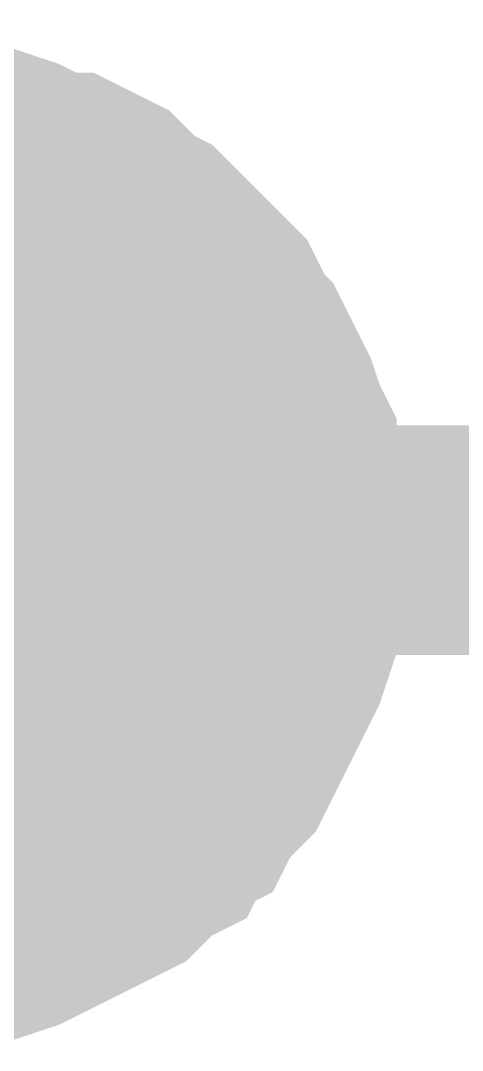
# Model space of a CAD drawing. Header units: inches. Extents: x 0 to 22.3, y 0 to 15.7.
# Drawn here: x 8.0065 to 8.0292, y 10.9735 to 11.0264 of the extents above; entities that cross this region are included whole.
import ezdxf

# ---------------------------------------------------------------- set-up
doc = ezdxf.new("R2010")
doc.units = ezdxf.units.IN
doc.header["$MEASUREMENT"] = 0
doc.layers.add('Sheet', color=255, linetype='Continuous')

msp = doc.modelspace()

# ---------------------------------------------------------------- linework, layer by layer
at = {"layer": 'Sheet'}
for points in [[(9.000363, 11.099617, 0.0118, 0.0118, 0), (9.000363, 10.999724, 0.0118, 0.0118, 0), (8.000028, 10.999724, 0.0118, 0.0118, 0)], [(8.000028, 11.019614, 0.0118, 0.0118, 0), (8.000912, 11.019614, 0.0118, 0.0118, 0), (8.002238, 11.019614, 0.0118, 0.0118, 0), (8.003122, 11.019172, 0.0118, 0.0118, 0), (8.004006, 11.019172, 0.0118, 0.0118, 0), (8.00489, 11.019172, 0.0118, 0.0118, 0), (8.006216, 11.01873, 0.0118, 0.0118, 0), (8.0071, 11.018288, 0.0118, 0.0118, 0), (8.007984, 11.017846, 0.0118, 0.0118, 0), (8.008869, 11.017846, 0.0118, 0.0118, 0), (8.009753, 11.017404, 0.0118, 0.0118, 0), (8.010637, 11.016962, 0.0118, 0.0118, 0), (8.011521, 11.016078, 0.0118, 0.0118, 0), (8.011963, 11.015636, 0.0118, 0.0118, 0), (8.012847, 11.015194, 0.0118, 0.0118, 0), (8.013731, 11.01431, 0.0118, 0.0118, 0), (8.014173, 11.013868, 0.0118, 0.0118, 0), (8.015057, 11.012984, 0.0118, 0.0118, 0), (8.015499, 11.012542, 0.0118, 0.0118, 0), (8.016383, 11.011658, 0.0118, 0.0118, 0), (8.016825, 11.010774, 0.0118, 0.0118, 0), (8.017267, 11.00989, 0.0118, 0.0118, 0), (8.017709, 11.009448, 0.0118, 0.0118, 0), (8.018151, 11.008564, 0.0118, 0.0118, 0), (8.018593, 11.00768, 0.0118, 0.0118, 0), (8.019035, 11.006796, 0.0118, 0.0118, 0), (8.019477, 11.00547, 0.0118, 0.0118, 0), (8.01992, 11.004586, 0.0118, 0.0118, 0), (8.01992, 11.003702, 0.0118, 0.0118, 0), (8.01992, 11.002818, 0.0118, 0.0118, 0), (8.020362, 11.001934, 0.0118, 0.0118, 0), (8.020362, 11.000608, 0.0118, 0.0118, 0), (8.020362, 10.999724, 0.0118, 0.0118, 0)], [(8.000028, 11.019614, 0.0118, 0.0118, 0), (8.000912, 11.019614, 0.0118, 0.0118, 0), (8.002238, 11.019614, 0.0118, 0.0118, 0), (8.003122, 11.019172, 0.0118, 0.0118, 0), (8.004006, 11.019172, 0.0118, 0.0118, 0), (8.00489, 11.019172, 0.0118, 0.0118, 0), (8.006216, 11.01873, 0.0118, 0.0118, 0), (8.0071, 11.018288, 0.0118, 0.0118, 0), (8.007984, 11.017846, 0.0118, 0.0118, 0), (8.008869, 11.017846, 0.0118, 0.0118, 0), (8.009753, 11.017404, 0.0118, 0.0118, 0), (8.010637, 11.016962, 0.0118, 0.0118, 0), (8.011521, 11.016078, 0.0118, 0.0118, 0), (8.011963, 11.015636, 0.0118, 0.0118, 0), (8.012847, 11.015194, 0.0118, 0.0118, 0), (8.013731, 11.01431, 0.0118, 0.0118, 0), (8.014173, 11.013868, 0.0118, 0.0118, 0), (8.015057, 11.012984, 0.0118, 0.0118, 0), (8.015499, 11.012542, 0.0118, 0.0118, 0), (8.016383, 11.011658, 0.0118, 0.0118, 0), (8.016825, 11.010774, 0.0118, 0.0118, 0), (8.017267, 11.00989, 0.0118, 0.0118, 0), (8.017709, 11.009448, 0.0118, 0.0118, 0), (8.018151, 11.008564, 0.0118, 0.0118, 0), (8.018593, 11.00768, 0.0118, 0.0118, 0), (8.019035, 11.006796, 0.0118, 0.0118, 0), (8.019477, 11.00547, 0.0118, 0.0118, 0), (8.01992, 11.004586, 0.0118, 0.0118, 0), (8.01992, 11.003702, 0.0118, 0.0118, 0), (8.01992, 11.002818, 0.0118, 0.0118, 0), (8.020362, 11.001934, 0.0118, 0.0118, 0), (8.020362, 11.000608, 0.0118, 0.0118, 0), (8.020362, 10.999724, 0.0118, 0.0118, 0)], [(8.000028, 11.019614, 0.0118, 0.0118, 0), (8.000912, 11.019614, 0.0118, 0.0118, 0), (8.002238, 11.019614, 0.0118, 0.0118, 0), (8.003122, 11.019172, 0.0118, 0.0118, 0), (8.004006, 11.019172, 0.0118, 0.0118, 0), (8.00489, 11.019172, 0.0118, 0.0118, 0), (8.006216, 11.01873, 0.0118, 0.0118, 0), (8.0071, 11.018288, 0.0118, 0.0118, 0), (8.007984, 11.017846, 0.0118, 0.0118, 0), (8.008869, 11.017846, 0.0118, 0.0118, 0), (8.009753, 11.017404, 0.0118, 0.0118, 0), (8.010637, 11.016962, 0.0118, 0.0118, 0), (8.011521, 11.016078, 0.0118, 0.0118, 0), (8.011963, 11.015636, 0.0118, 0.0118, 0), (8.012847, 11.015194, 0.0118, 0.0118, 0), (8.013731, 11.01431, 0.0118, 0.0118, 0), (8.014173, 11.013868, 0.0118, 0.0118, 0), (8.015057, 11.012984, 0.0118, 0.0118, 0), (8.015499, 11.012542, 0.0118, 0.0118, 0), (8.016383, 11.011658, 0.0118, 0.0118, 0), (8.016825, 11.010774, 0.0118, 0.0118, 0), (8.017267, 11.00989, 0.0118, 0.0118, 0), (8.017709, 11.009448, 0.0118, 0.0118, 0), (8.018151, 11.008564, 0.0118, 0.0118, 0), (8.018593, 11.00768, 0.0118, 0.0118, 0), (8.019035, 11.006796, 0.0118, 0.0118, 0), (8.019477, 11.00547, 0.0118, 0.0118, 0), (8.01992, 11.004586, 0.0118, 0.0118, 0), (8.01992, 11.003702, 0.0118, 0.0118, 0), (8.01992, 11.002818, 0.0118, 0.0118, 0), (8.020362, 11.001934, 0.0118, 0.0118, 0), (8.020362, 11.000608, 0.0118, 0.0118, 0), (8.020362, 10.999724, 0.0118, 0.0118, 0)], [(8.000028, 11.019614, 0.0118, 0.0118, 0), (8.000912, 11.019614, 0.0118, 0.0118, 0), (8.002238, 11.019614, 0.0118, 0.0118, 0), (8.003122, 11.019172, 0.0118, 0.0118, 0), (8.004006, 11.019172, 0.0118, 0.0118, 0), (8.00489, 11.019172, 0.0118, 0.0118, 0), (8.006216, 11.01873, 0.0118, 0.0118, 0), (8.0071, 11.018288, 0.0118, 0.0118, 0), (8.007984, 11.017846, 0.0118, 0.0118, 0), (8.008869, 11.017846, 0.0118, 0.0118, 0), (8.009753, 11.017404, 0.0118, 0.0118, 0), (8.010637, 11.016962, 0.0118, 0.0118, 0), (8.011521, 11.016078, 0.0118, 0.0118, 0), (8.011963, 11.015636, 0.0118, 0.0118, 0), (8.012847, 11.015194, 0.0118, 0.0118, 0), (8.013731, 11.01431, 0.0118, 0.0118, 0), (8.014173, 11.013868, 0.0118, 0.0118, 0), (8.015057, 11.012984, 0.0118, 0.0118, 0), (8.015499, 11.012542, 0.0118, 0.0118, 0), (8.016383, 11.011658, 0.0118, 0.0118, 0), (8.016825, 11.010774, 0.0118, 0.0118, 0), (8.017267, 11.00989, 0.0118, 0.0118, 0), (8.017709, 11.009448, 0.0118, 0.0118, 0), (8.018151, 11.008564, 0.0118, 0.0118, 0), (8.018593, 11.00768, 0.0118, 0.0118, 0), (8.019035, 11.006796, 0.0118, 0.0118, 0), (8.019477, 11.00547, 0.0118, 0.0118, 0), (8.01992, 11.004586, 0.0118, 0.0118, 0), (8.01992, 11.003702, 0.0118, 0.0118, 0), (8.01992, 11.002818, 0.0118, 0.0118, 0), (8.020362, 11.001934, 0.0118, 0.0118, 0), (8.020362, 11.000608, 0.0118, 0.0118, 0), (8.020362, 10.999724, 0.0118, 0.0118, 0)], [(8.004006, 11.019172, 0.0039, 0.0039, 0), (8.00489, 11.019172, 0.0039, 0.0039, 0), (8.006216, 11.01873, 0.0039, 0.0039, 0), (8.0071, 11.018288, 0.0039, 0.0039, 0), (8.007984, 11.017846, 0.0039, 0.0039, 0), (8.008869, 11.017846, 0.0039, 0.0039, 0), (8.009753, 11.017404, 0.0039, 0.0039, 0), (8.010637, 11.016962, 0.0039, 0.0039, 0), (8.011521, 11.016078, 0.0039, 0.0039, 0), (8.011963, 11.015636, 0.0039, 0.0039, 0), (8.012847, 11.015194, 0.0039, 0.0039, 0), (8.013731, 11.01431, 0.0039, 0.0039, 0), (8.014173, 11.013868, 0.0039, 0.0039, 0), (8.015057, 11.012984, 0.0039, 0.0039, 0), (8.015499, 11.012542, 0.0039, 0.0039, 0), (8.016383, 11.011658, 0.0039, 0.0039, 0), (8.016825, 11.010774, 0.0039, 0.0039, 0), (8.017267, 11.00989, 0.0039, 0.0039, 0), (8.017709, 11.009448, 0.0039, 0.0039, 0), (8.018151, 11.008564, 0.0039, 0.0039, 0), (8.018593, 11.00768, 0.0039, 0.0039, 0), (8.019035, 11.006796, 0.0039, 0.0039, 0), (8.019477, 11.00547, 0.0039, 0.0039, 0), (8.01992, 11.004586, 0.0039, 0.0039, 0), (8.01992, 11.003702, 0.0039, 0.0039, 0), (8.01992, 11.002818, 0.0039, 0.0039, 0), (8.020362, 11.001934, 0.0039, 0.0039, 0), (8.020362, 11.000608, 0.0039, 0.0039, 0), (8.020362, 10.999724, 0.0039, 0.0039, 0)], [(8.004006, 11.019172, 0.0039, 0.0039, 0), (8.00489, 11.019172, 0.0039, 0.0039, 0), (8.006216, 11.01873, 0.0039, 0.0039, 0), (8.0071, 11.018288, 0.0039, 0.0039, 0), (8.007984, 11.017846, 0.0039, 0.0039, 0), (8.008869, 11.017846, 0.0039, 0.0039, 0), (8.009753, 11.017404, 0.0039, 0.0039, 0), (8.010637, 11.016962, 0.0039, 0.0039, 0), (8.011521, 11.016078, 0.0039, 0.0039, 0), (8.011963, 11.015636, 0.0039, 0.0039, 0), (8.012847, 11.015194, 0.0039, 0.0039, 0), (8.013731, 11.01431, 0.0039, 0.0039, 0), (8.014173, 11.013868, 0.0039, 0.0039, 0), (8.015057, 11.012984, 0.0039, 0.0039, 0), (8.015499, 11.012542, 0.0039, 0.0039, 0), (8.016383, 11.011658, 0.0039, 0.0039, 0), (8.016825, 11.010774, 0.0039, 0.0039, 0), (8.017267, 11.00989, 0.0039, 0.0039, 0), (8.017709, 11.009448, 0.0039, 0.0039, 0), (8.018151, 11.008564, 0.0039, 0.0039, 0), (8.018593, 11.00768, 0.0039, 0.0039, 0), (8.019035, 11.006796, 0.0039, 0.0039, 0), (8.019477, 11.00547, 0.0039, 0.0039, 0), (8.01992, 11.004586, 0.0039, 0.0039, 0), (8.01992, 11.003702, 0.0039, 0.0039, 0), (8.01992, 11.002818, 0.0039, 0.0039, 0), (8.020362, 11.001934, 0.0039, 0.0039, 0), (8.020362, 11.000608, 0.0039, 0.0039, 0), (8.020362, 10.999724, 0.0039, 0.0039, 0)], [(8.004006, 11.019172, 0.0039, 0.0039, 0), (8.00489, 11.019172, 0.0039, 0.0039, 0), (8.006216, 11.01873, 0.0039, 0.0039, 0), (8.0071, 11.018288, 0.0039, 0.0039, 0), (8.007984, 11.017846, 0.0039, 0.0039, 0), (8.008869, 11.017846, 0.0039, 0.0039, 0), (8.009753, 11.017404, 0.0039, 0.0039, 0), (8.010637, 11.016962, 0.0039, 0.0039, 0), (8.011521, 11.016078, 0.0039, 0.0039, 0), (8.011963, 11.015636, 0.0039, 0.0039, 0), (8.012847, 11.015194, 0.0039, 0.0039, 0), (8.013731, 11.01431, 0.0039, 0.0039, 0), (8.014173, 11.013868, 0.0039, 0.0039, 0), (8.015057, 11.012984, 0.0039, 0.0039, 0), (8.015499, 11.012542, 0.0039, 0.0039, 0), (8.016383, 11.011658, 0.0039, 0.0039, 0), (8.016825, 11.010774, 0.0039, 0.0039, 0), (8.017267, 11.00989, 0.0039, 0.0039, 0), (8.017709, 11.009448, 0.0039, 0.0039, 0), (8.018151, 11.008564, 0.0039, 0.0039, 0), (8.018593, 11.00768, 0.0039, 0.0039, 0), (8.019035, 11.006796, 0.0039, 0.0039, 0), (8.019477, 11.00547, 0.0039, 0.0039, 0), (8.01992, 11.004586, 0.0039, 0.0039, 0), (8.01992, 11.003702, 0.0039, 0.0039, 0), (8.01992, 11.002818, 0.0039, 0.0039, 0), (8.020362, 11.001934, 0.0039, 0.0039, 0), (8.020362, 11.000608, 0.0039, 0.0039, 0), (8.020362, 10.999724, 0.0039, 0.0039, 0)], [(8.004006, 11.019172, 0.0039, 0.0039, 0), (8.00489, 11.019172, 0.0039, 0.0039, 0), (8.006216, 11.01873, 0.0039, 0.0039, 0), (8.0071, 11.018288, 0.0039, 0.0039, 0), (8.007984, 11.017846, 0.0039, 0.0039, 0), (8.008869, 11.017846, 0.0039, 0.0039, 0), (8.009753, 11.017404, 0.0039, 0.0039, 0), (8.010637, 11.016962, 0.0039, 0.0039, 0), (8.011521, 11.016078, 0.0039, 0.0039, 0), (8.011963, 11.015636, 0.0039, 0.0039, 0), (8.012847, 11.015194, 0.0039, 0.0039, 0), (8.013731, 11.01431, 0.0039, 0.0039, 0), (8.014173, 11.013868, 0.0039, 0.0039, 0), (8.015057, 11.012984, 0.0039, 0.0039, 0), (8.015499, 11.012542, 0.0039, 0.0039, 0), (8.016383, 11.011658, 0.0039, 0.0039, 0), (8.016825, 11.010774, 0.0039, 0.0039, 0), (8.017267, 11.00989, 0.0039, 0.0039, 0), (8.017709, 11.009448, 0.0039, 0.0039, 0), (8.018151, 11.008564, 0.0039, 0.0039, 0), (8.018593, 11.00768, 0.0039, 0.0039, 0), (8.019035, 11.006796, 0.0039, 0.0039, 0), (8.019477, 11.00547, 0.0039, 0.0039, 0), (8.01992, 11.004586, 0.0039, 0.0039, 0), (8.01992, 11.003702, 0.0039, 0.0039, 0), (8.01992, 11.002818, 0.0039, 0.0039, 0), (8.020362, 11.001934, 0.0039, 0.0039, 0), (8.020362, 11.000608, 0.0039, 0.0039, 0), (8.020362, 10.999724, 0.0039, 0.0039, 0)], [(8.020362, 10.999724, 0.0118, 0.0118, 0), (8.020362, 10.99884, 0.0118, 0.0118, 0), (8.020362, 10.997514, 0.0118, 0.0118, 0), (8.01992, 10.99663, 0.0118, 0.0118, 0), (8.01992, 10.995746, 0.0118, 0.0118, 0), (8.01992, 10.994862, 0.0118, 0.0118, 0), (8.019477, 10.993536, 0.0118, 0.0118, 0), (8.019035, 10.992652, 0.0118, 0.0118, 0), (8.018593, 10.991768, 0.0118, 0.0118, 0), (8.018151, 10.990884, 0.0118, 0.0118, 0), (8.017709, 10.99, 0.0118, 0.0118, 0), (8.017267, 10.989116, 0.0118, 0.0118, 0), (8.016825, 10.988232, 0.0118, 0.0118, 0), (8.016383, 10.98779, 0.0118, 0.0118, 0), (8.015499, 10.986906, 0.0118, 0.0118, 0), (8.015057, 10.986022, 0.0118, 0.0118, 0), (8.014173, 10.98558, 0.0118, 0.0118, 0), (8.013731, 10.984696, 0.0118, 0.0118, 0), (8.012847, 10.984254, 0.0118, 0.0118, 0), (8.011963, 10.98337, 0.0118, 0.0118, 0), (8.011521, 10.982928, 0.0118, 0.0118, 0), (8.010637, 10.982486, 0.0118, 0.0118, 0), (8.009753, 10.982044, 0.0118, 0.0118, 0), (8.008869, 10.981602, 0.0118, 0.0118, 0), (8.007984, 10.98116, 0.0118, 0.0118, 0), (8.0071, 10.980718, 0.0118, 0.0118, 0), (8.006216, 10.980276, 0.0118, 0.0118, 0), (8.00489, 10.979834, 0.0118, 0.0118, 0), (8.004006, 10.979834, 0.0118, 0.0118, 0), (8.003122, 10.979834, 0.0118, 0.0118, 0), (8.002238, 10.979392, 0.0118, 0.0118, 0), (8.000912, 10.979392, 0.0118, 0.0118, 0), (8.000028, 10.979392, 0.0118, 0.0118, 0)], [(8.020362, 10.999724, 0.0118, 0.0118, 0), (8.020362, 10.99884, 0.0118, 0.0118, 0), (8.020362, 10.997514, 0.0118, 0.0118, 0), (8.01992, 10.99663, 0.0118, 0.0118, 0), (8.01992, 10.995746, 0.0118, 0.0118, 0), (8.01992, 10.994862, 0.0118, 0.0118, 0), (8.019477, 10.993536, 0.0118, 0.0118, 0), (8.019035, 10.992652, 0.0118, 0.0118, 0), (8.018593, 10.991768, 0.0118, 0.0118, 0), (8.018151, 10.990884, 0.0118, 0.0118, 0), (8.017709, 10.99, 0.0118, 0.0118, 0), (8.017267, 10.989116, 0.0118, 0.0118, 0), (8.016825, 10.988232, 0.0118, 0.0118, 0), (8.016383, 10.98779, 0.0118, 0.0118, 0), (8.015499, 10.986906, 0.0118, 0.0118, 0), (8.015057, 10.986022, 0.0118, 0.0118, 0), (8.014173, 10.98558, 0.0118, 0.0118, 0), (8.013731, 10.984696, 0.0118, 0.0118, 0), (8.012847, 10.984254, 0.0118, 0.0118, 0), (8.011963, 10.98337, 0.0118, 0.0118, 0), (8.011521, 10.982928, 0.0118, 0.0118, 0), (8.010637, 10.982486, 0.0118, 0.0118, 0), (8.009753, 10.982044, 0.0118, 0.0118, 0), (8.008869, 10.981602, 0.0118, 0.0118, 0), (8.007984, 10.98116, 0.0118, 0.0118, 0), (8.0071, 10.980718, 0.0118, 0.0118, 0), (8.006216, 10.980276, 0.0118, 0.0118, 0), (8.00489, 10.979834, 0.0118, 0.0118, 0), (8.004006, 10.979834, 0.0118, 0.0118, 0), (8.003122, 10.979834, 0.0118, 0.0118, 0), (8.002238, 10.979392, 0.0118, 0.0118, 0), (8.000912, 10.979392, 0.0118, 0.0118, 0), (8.000028, 10.979392, 0.0118, 0.0118, 0)], [(8.020362, 10.999724, 0.0118, 0.0118, 0), (8.020362, 10.99884, 0.0118, 0.0118, 0), (8.020362, 10.997514, 0.0118, 0.0118, 0), (8.01992, 10.99663, 0.0118, 0.0118, 0), (8.01992, 10.995746, 0.0118, 0.0118, 0), (8.01992, 10.994862, 0.0118, 0.0118, 0), (8.019477, 10.993536, 0.0118, 0.0118, 0), (8.019035, 10.992652, 0.0118, 0.0118, 0), (8.018593, 10.991768, 0.0118, 0.0118, 0), (8.018151, 10.990884, 0.0118, 0.0118, 0), (8.017709, 10.99, 0.0118, 0.0118, 0), (8.017267, 10.989116, 0.0118, 0.0118, 0), (8.016825, 10.988232, 0.0118, 0.0118, 0), (8.016383, 10.98779, 0.0118, 0.0118, 0), (8.015499, 10.986906, 0.0118, 0.0118, 0), (8.015057, 10.986022, 0.0118, 0.0118, 0), (8.014173, 10.98558, 0.0118, 0.0118, 0), (8.013731, 10.984696, 0.0118, 0.0118, 0), (8.012847, 10.984254, 0.0118, 0.0118, 0), (8.011963, 10.98337, 0.0118, 0.0118, 0), (8.011521, 10.982928, 0.0118, 0.0118, 0), (8.010637, 10.982486, 0.0118, 0.0118, 0), (8.009753, 10.982044, 0.0118, 0.0118, 0), (8.008869, 10.981602, 0.0118, 0.0118, 0), (8.007984, 10.98116, 0.0118, 0.0118, 0), (8.0071, 10.980718, 0.0118, 0.0118, 0), (8.006216, 10.980276, 0.0118, 0.0118, 0), (8.00489, 10.979834, 0.0118, 0.0118, 0), (8.004006, 10.979834, 0.0118, 0.0118, 0), (8.003122, 10.979834, 0.0118, 0.0118, 0), (8.002238, 10.979392, 0.0118, 0.0118, 0), (8.000912, 10.979392, 0.0118, 0.0118, 0), (8.000028, 10.979392, 0.0118, 0.0118, 0)], [(8.020362, 10.999724, 0.0118, 0.0118, 0), (8.020362, 10.99884, 0.0118, 0.0118, 0), (8.020362, 10.997514, 0.0118, 0.0118, 0), (8.01992, 10.99663, 0.0118, 0.0118, 0), (8.01992, 10.995746, 0.0118, 0.0118, 0), (8.01992, 10.994862, 0.0118, 0.0118, 0), (8.019477, 10.993536, 0.0118, 0.0118, 0), (8.019035, 10.992652, 0.0118, 0.0118, 0), (8.018593, 10.991768, 0.0118, 0.0118, 0), (8.018151, 10.990884, 0.0118, 0.0118, 0), (8.017709, 10.99, 0.0118, 0.0118, 0), (8.017267, 10.989116, 0.0118, 0.0118, 0), (8.016825, 10.988232, 0.0118, 0.0118, 0), (8.016383, 10.98779, 0.0118, 0.0118, 0), (8.015499, 10.986906, 0.0118, 0.0118, 0), (8.015057, 10.986022, 0.0118, 0.0118, 0), (8.014173, 10.98558, 0.0118, 0.0118, 0), (8.013731, 10.984696, 0.0118, 0.0118, 0), (8.012847, 10.984254, 0.0118, 0.0118, 0), (8.011963, 10.98337, 0.0118, 0.0118, 0), (8.011521, 10.982928, 0.0118, 0.0118, 0), (8.010637, 10.982486, 0.0118, 0.0118, 0), (8.009753, 10.982044, 0.0118, 0.0118, 0), (8.008869, 10.981602, 0.0118, 0.0118, 0), (8.007984, 10.98116, 0.0118, 0.0118, 0), (8.0071, 10.980718, 0.0118, 0.0118, 0), (8.006216, 10.980276, 0.0118, 0.0118, 0), (8.00489, 10.979834, 0.0118, 0.0118, 0), (8.004006, 10.979834, 0.0118, 0.0118, 0), (8.003122, 10.979834, 0.0118, 0.0118, 0), (8.002238, 10.979392, 0.0118, 0.0118, 0), (8.000912, 10.979392, 0.0118, 0.0118, 0), (8.000028, 10.979392, 0.0118, 0.0118, 0)], [(8.020362, 10.999724, 0.0118, 0.0118, 0), (8.020362, 10.999724, 0.0118, 0.0118, 0), (8.020362, 10.999724, 0.0118, 0.0118, 0), (8.020362, 10.999724, 0.0118, 0.0118, 0), (8.020362, 10.999724, 0.0118, 0.0118, 0), (8.020362, 10.999724, 0.0118, 0.0118, 0), (8.020362, 10.999724, 0.0118, 0.0118, 0), (8.020362, 10.999724, 0.0118, 0.0118, 0), (8.020362, 10.999724, 0.0118, 0.0118, 0), (8.020362, 10.999724, 0.0118, 0.0118, 0), (8.020362, 10.999724, 0.0118, 0.0118, 0), (8.020362, 10.999724, 0.0118, 0.0118, 0), (8.020362, 10.999724, 0.0118, 0.0118, 0), (8.020362, 10.999724, 0.0118, 0.0118, 0), (8.020362, 10.999724, 0.0118, 0.0118, 0), (8.020362, 10.999724, 0.0118, 0.0118, 0), (8.020362, 10.999724, 0.0118, 0.0118, 0), (8.020362, 10.999724, 0.0118, 0.0118, 0), (8.020362, 10.999724, 0.0118, 0.0118, 0), (8.020362, 10.999724, 0.0118, 0.0118, 0), (8.020362, 10.999724, 0.0118, 0.0118, 0), (8.020362, 10.999724, 0.0118, 0.0118, 0), (8.020362, 10.999724, 0.0118, 0.0118, 0), (8.020362, 10.999724, 0.0118, 0.0118, 0), (8.020362, 10.999724, 0.0118, 0.0118, 0), (8.020362, 10.999724, 0.0118, 0.0118, 0), (8.020362, 10.999724, 0.0118, 0.0118, 0), (8.020362, 10.999724, 0.0118, 0.0118, 0), (8.020362, 10.999724, 0.0118, 0.0118, 0), (8.020362, 10.999724, 0.0118, 0.0118, 0), (8.020362, 10.999724, 0.0118, 0.0118, 0), (8.020362, 10.999724, 0.0118, 0.0118, 0), (8.020362, 10.999724, 0.0118, 0.0118, 0)], [(8.020362, 10.999724, 0.0118, 0.0118, 0), (8.020362, 10.999724, 0.0118, 0.0118, 0)], [(8.020362, 10.999724, 0.0118, 0.0118, 0), (8.020362, 10.999724, 0.0118, 0.0118, 0), (8.020362, 10.999724, 0.0118, 0.0118, 0), (8.020362, 10.999724, 0.0118, 0.0118, 0), (8.020362, 10.999724, 0.0118, 0.0118, 0), (8.020362, 10.999724, 0.0118, 0.0118, 0), (8.020362, 10.999724, 0.0118, 0.0118, 0), (8.020362, 10.999724, 0.0118, 0.0118, 0), (8.020362, 10.999724, 0.0118, 0.0118, 0), (8.020362, 10.999724, 0.0118, 0.0118, 0), (8.020362, 10.999724, 0.0118, 0.0118, 0), (8.020362, 10.999724, 0.0118, 0.0118, 0), (8.020362, 10.999724, 0.0118, 0.0118, 0), (8.020362, 10.999724, 0.0118, 0.0118, 0), (8.020362, 10.999724, 0.0118, 0.0118, 0), (8.020362, 10.999724, 0.0118, 0.0118, 0), (8.020362, 10.999724, 0.0118, 0.0118, 0), (8.020362, 10.999724, 0.0118, 0.0118, 0), (8.020362, 10.999724, 0.0118, 0.0118, 0), (8.020362, 10.999724, 0.0118, 0.0118, 0), (8.020362, 10.999724, 0.0118, 0.0118, 0), (8.020362, 10.999724, 0.0118, 0.0118, 0), (8.020362, 10.999724, 0.0118, 0.0118, 0), (8.020362, 10.999724, 0.0118, 0.0118, 0), (8.020362, 10.999724, 0.0118, 0.0118, 0), (8.020362, 10.999724, 0.0118, 0.0118, 0), (8.020362, 10.999724, 0.0118, 0.0118, 0), (8.020362, 10.999724, 0.0118, 0.0118, 0), (8.020362, 10.999724, 0.0118, 0.0118, 0), (8.020362, 10.999724, 0.0118, 0.0118, 0), (8.020362, 10.999724, 0.0118, 0.0118, 0), (8.020362, 10.999724, 0.0118, 0.0118, 0), (8.020362, 10.999724, 0.0118, 0.0118, 0)], [(8.020362, 10.999724, 0.0118, 0.0118, 0), (8.020362, 10.999724, 0.0118, 0.0118, 0)], [(8.020362, 10.999724, 0.0118, 0.0118, 0), (8.020362, 10.999724, 0.0118, 0.0118, 0), (8.020362, 10.999724, 0.0118, 0.0118, 0), (8.020362, 10.999724, 0.0118, 0.0118, 0), (8.020362, 10.999724, 0.0118, 0.0118, 0), (8.020362, 10.999724, 0.0118, 0.0118, 0), (8.020362, 10.999724, 0.0118, 0.0118, 0), (8.020362, 10.999724, 0.0118, 0.0118, 0), (8.020362, 10.999724, 0.0118, 0.0118, 0), (8.020362, 10.999724, 0.0118, 0.0118, 0), (8.020362, 10.999724, 0.0118, 0.0118, 0), (8.020362, 10.999724, 0.0118, 0.0118, 0), (8.020362, 10.999724, 0.0118, 0.0118, 0), (8.020362, 10.999724, 0.0118, 0.0118, 0), (8.020362, 10.999724, 0.0118, 0.0118, 0), (8.020362, 10.999724, 0.0118, 0.0118, 0), (8.020362, 10.999724, 0.0118, 0.0118, 0), (8.020362, 10.999724, 0.0118, 0.0118, 0), (8.020362, 10.999724, 0.0118, 0.0118, 0), (8.020362, 10.999724, 0.0118, 0.0118, 0), (8.020362, 10.999724, 0.0118, 0.0118, 0), (8.020362, 10.999724, 0.0118, 0.0118, 0), (8.020362, 10.999724, 0.0118, 0.0118, 0), (8.020362, 10.999724, 0.0118, 0.0118, 0), (8.020362, 10.999724, 0.0118, 0.0118, 0), (8.020362, 10.999724, 0.0118, 0.0118, 0), (8.020362, 10.999724, 0.0118, 0.0118, 0), (8.020362, 10.999724, 0.0118, 0.0118, 0), (8.020362, 10.999724, 0.0118, 0.0118, 0), (8.020362, 10.999724, 0.0118, 0.0118, 0), (8.020362, 10.999724, 0.0118, 0.0118, 0), (8.020362, 10.999724, 0.0118, 0.0118, 0), (8.020362, 10.999724, 0.0118, 0.0118, 0)], [(8.020362, 10.999724, 0.0118, 0.0118, 0), (8.020362, 10.999724, 0.0118, 0.0118, 0)], [(8.020362, 10.999724, 0.0118, 0.0118, 0), (8.020362, 10.999724, 0.0118, 0.0118, 0), (8.020362, 10.999724, 0.0118, 0.0118, 0), (8.020362, 10.999724, 0.0118, 0.0118, 0), (8.020362, 10.999724, 0.0118, 0.0118, 0), (8.020362, 10.999724, 0.0118, 0.0118, 0), (8.020362, 10.999724, 0.0118, 0.0118, 0), (8.020362, 10.999724, 0.0118, 0.0118, 0), (8.020362, 10.999724, 0.0118, 0.0118, 0), (8.020362, 10.999724, 0.0118, 0.0118, 0), (8.020362, 10.999724, 0.0118, 0.0118, 0), (8.020362, 10.999724, 0.0118, 0.0118, 0), (8.020362, 10.999724, 0.0118, 0.0118, 0), (8.020362, 10.999724, 0.0118, 0.0118, 0), (8.020362, 10.999724, 0.0118, 0.0118, 0), (8.020362, 10.999724, 0.0118, 0.0118, 0), (8.020362, 10.999724, 0.0118, 0.0118, 0), (8.020362, 10.999724, 0.0118, 0.0118, 0), (8.020362, 10.999724, 0.0118, 0.0118, 0), (8.020362, 10.999724, 0.0118, 0.0118, 0), (8.020362, 10.999724, 0.0118, 0.0118, 0), (8.020362, 10.999724, 0.0118, 0.0118, 0), (8.020362, 10.999724, 0.0118, 0.0118, 0), (8.020362, 10.999724, 0.0118, 0.0118, 0), (8.020362, 10.999724, 0.0118, 0.0118, 0), (8.020362, 10.999724, 0.0118, 0.0118, 0), (8.020362, 10.999724, 0.0118, 0.0118, 0), (8.020362, 10.999724, 0.0118, 0.0118, 0), (8.020362, 10.999724, 0.0118, 0.0118, 0), (8.020362, 10.999724, 0.0118, 0.0118, 0), (8.020362, 10.999724, 0.0118, 0.0118, 0), (8.020362, 10.999724, 0.0118, 0.0118, 0), (8.020362, 10.999724, 0.0118, 0.0118, 0)], [(8.020362, 10.999724, 0.0118, 0.0118, 0), (8.020362, 10.999724, 0.0118, 0.0118, 0)], [(8.020362, 10.999724, 0.0039, 0.0039, 0), (8.020362, 10.99884, 0.0039, 0.0039, 0), (8.020362, 10.997514, 0.0039, 0.0039, 0), (8.01992, 10.99663, 0.0039, 0.0039, 0), (8.01992, 10.995746, 0.0039, 0.0039, 0), (8.01992, 10.994862, 0.0039, 0.0039, 0), (8.019477, 10.993536, 0.0039, 0.0039, 0), (8.019035, 10.992652, 0.0039, 0.0039, 0), (8.018593, 10.991768, 0.0039, 0.0039, 0), (8.018151, 10.990884, 0.0039, 0.0039, 0), (8.017709, 10.99, 0.0039, 0.0039, 0), (8.017267, 10.989116, 0.0039, 0.0039, 0), (8.016825, 10.988232, 0.0039, 0.0039, 0), (8.016383, 10.98779, 0.0039, 0.0039, 0), (8.015499, 10.986906, 0.0039, 0.0039, 0), (8.015057, 10.986022, 0.0039, 0.0039, 0), (8.014173, 10.98558, 0.0039, 0.0039, 0), (8.013731, 10.984696, 0.0039, 0.0039, 0), (8.012847, 10.984254, 0.0039, 0.0039, 0), (8.011963, 10.98337, 0.0039, 0.0039, 0), (8.011521, 10.982928, 0.0039, 0.0039, 0), (8.010637, 10.982486, 0.0039, 0.0039, 0), (8.009753, 10.982044, 0.0039, 0.0039, 0), (8.008869, 10.981602, 0.0039, 0.0039, 0), (8.007984, 10.98116, 0.0039, 0.0039, 0), (8.0071, 10.980718, 0.0039, 0.0039, 0), (8.006216, 10.980276, 0.0039, 0.0039, 0), (8.00489, 10.979834, 0.0039, 0.0039, 0), (8.004006, 10.979834, 0.0039, 0.0039, 0)], [(8.020362, 10.999724, 0.0039, 0.0039, 0), (8.020362, 10.99884, 0.0039, 0.0039, 0), (8.020362, 10.997514, 0.0039, 0.0039, 0), (8.01992, 10.99663, 0.0039, 0.0039, 0), (8.01992, 10.995746, 0.0039, 0.0039, 0), (8.01992, 10.994862, 0.0039, 0.0039, 0), (8.019477, 10.993536, 0.0039, 0.0039, 0), (8.019035, 10.992652, 0.0039, 0.0039, 0), (8.018593, 10.991768, 0.0039, 0.0039, 0), (8.018151, 10.990884, 0.0039, 0.0039, 0), (8.017709, 10.99, 0.0039, 0.0039, 0), (8.017267, 10.989116, 0.0039, 0.0039, 0), (8.016825, 10.988232, 0.0039, 0.0039, 0), (8.016383, 10.98779, 0.0039, 0.0039, 0), (8.015499, 10.986906, 0.0039, 0.0039, 0), (8.015057, 10.986022, 0.0039, 0.0039, 0), (8.014173, 10.98558, 0.0039, 0.0039, 0), (8.013731, 10.984696, 0.0039, 0.0039, 0), (8.012847, 10.984254, 0.0039, 0.0039, 0), (8.011963, 10.98337, 0.0039, 0.0039, 0), (8.011521, 10.982928, 0.0039, 0.0039, 0), (8.010637, 10.982486, 0.0039, 0.0039, 0), (8.009753, 10.982044, 0.0039, 0.0039, 0), (8.008869, 10.981602, 0.0039, 0.0039, 0), (8.007984, 10.98116, 0.0039, 0.0039, 0), (8.0071, 10.980718, 0.0039, 0.0039, 0), (8.006216, 10.980276, 0.0039, 0.0039, 0), (8.00489, 10.979834, 0.0039, 0.0039, 0), (8.004006, 10.979834, 0.0039, 0.0039, 0)], [(8.020362, 10.999724, 0.0039, 0.0039, 0), (8.020362, 10.99884, 0.0039, 0.0039, 0), (8.020362, 10.997514, 0.0039, 0.0039, 0), (8.01992, 10.99663, 0.0039, 0.0039, 0), (8.01992, 10.995746, 0.0039, 0.0039, 0), (8.01992, 10.994862, 0.0039, 0.0039, 0), (8.019477, 10.993536, 0.0039, 0.0039, 0), (8.019035, 10.992652, 0.0039, 0.0039, 0), (8.018593, 10.991768, 0.0039, 0.0039, 0), (8.018151, 10.990884, 0.0039, 0.0039, 0), (8.017709, 10.99, 0.0039, 0.0039, 0), (8.017267, 10.989116, 0.0039, 0.0039, 0), (8.016825, 10.988232, 0.0039, 0.0039, 0), (8.016383, 10.98779, 0.0039, 0.0039, 0), (8.015499, 10.986906, 0.0039, 0.0039, 0), (8.015057, 10.986022, 0.0039, 0.0039, 0), (8.014173, 10.98558, 0.0039, 0.0039, 0), (8.013731, 10.984696, 0.0039, 0.0039, 0), (8.012847, 10.984254, 0.0039, 0.0039, 0), (8.011963, 10.98337, 0.0039, 0.0039, 0), (8.011521, 10.982928, 0.0039, 0.0039, 0), (8.010637, 10.982486, 0.0039, 0.0039, 0), (8.009753, 10.982044, 0.0039, 0.0039, 0), (8.008869, 10.981602, 0.0039, 0.0039, 0), (8.007984, 10.98116, 0.0039, 0.0039, 0), (8.0071, 10.980718, 0.0039, 0.0039, 0), (8.006216, 10.980276, 0.0039, 0.0039, 0), (8.00489, 10.979834, 0.0039, 0.0039, 0), (8.004006, 10.979834, 0.0039, 0.0039, 0)], [(8.020362, 10.999724, 0.0039, 0.0039, 0), (8.020362, 10.99884, 0.0039, 0.0039, 0), (8.020362, 10.997514, 0.0039, 0.0039, 0), (8.01992, 10.99663, 0.0039, 0.0039, 0), (8.01992, 10.995746, 0.0039, 0.0039, 0), (8.01992, 10.994862, 0.0039, 0.0039, 0), (8.019477, 10.993536, 0.0039, 0.0039, 0), (8.019035, 10.992652, 0.0039, 0.0039, 0), (8.018593, 10.991768, 0.0039, 0.0039, 0), (8.018151, 10.990884, 0.0039, 0.0039, 0), (8.017709, 10.99, 0.0039, 0.0039, 0), (8.017267, 10.989116, 0.0039, 0.0039, 0), (8.016825, 10.988232, 0.0039, 0.0039, 0), (8.016383, 10.98779, 0.0039, 0.0039, 0), (8.015499, 10.986906, 0.0039, 0.0039, 0), (8.015057, 10.986022, 0.0039, 0.0039, 0), (8.014173, 10.98558, 0.0039, 0.0039, 0), (8.013731, 10.984696, 0.0039, 0.0039, 0), (8.012847, 10.984254, 0.0039, 0.0039, 0), (8.011963, 10.98337, 0.0039, 0.0039, 0), (8.011521, 10.982928, 0.0039, 0.0039, 0), (8.010637, 10.982486, 0.0039, 0.0039, 0), (8.009753, 10.982044, 0.0039, 0.0039, 0), (8.008869, 10.981602, 0.0039, 0.0039, 0), (8.007984, 10.98116, 0.0039, 0.0039, 0), (8.0071, 10.980718, 0.0039, 0.0039, 0), (8.006216, 10.980276, 0.0039, 0.0039, 0), (8.00489, 10.979834, 0.0039, 0.0039, 0), (8.004006, 10.979834, 0.0039, 0.0039, 0)], [(8.020362, 10.999724, 0.0039, 0.0039, 0), (8.020362, 10.999724, 0.0039, 0.0039, 0), (8.020362, 10.999724, 0.0039, 0.0039, 0), (8.020362, 10.999724, 0.0039, 0.0039, 0), (8.020362, 10.999724, 0.0039, 0.0039, 0), (8.020362, 10.999724, 0.0039, 0.0039, 0), (8.020362, 10.999724, 0.0039, 0.0039, 0), (8.020362, 10.999724, 0.0039, 0.0039, 0), (8.020362, 10.999724, 0.0039, 0.0039, 0), (8.020362, 10.999724, 0.0039, 0.0039, 0), (8.020362, 10.999724, 0.0039, 0.0039, 0), (8.020362, 10.999724, 0.0039, 0.0039, 0), (8.020362, 10.999724, 0.0039, 0.0039, 0), (8.020362, 10.999724, 0.0039, 0.0039, 0), (8.020362, 10.999724, 0.0039, 0.0039, 0), (8.020362, 10.999724, 0.0039, 0.0039, 0), (8.020362, 10.999724, 0.0039, 0.0039, 0), (8.020362, 10.999724, 0.0039, 0.0039, 0), (8.020362, 10.999724, 0.0039, 0.0039, 0), (8.020362, 10.999724, 0.0039, 0.0039, 0), (8.020362, 10.999724, 0.0039, 0.0039, 0), (8.020362, 10.999724, 0.0039, 0.0039, 0), (8.020362, 10.999724, 0.0039, 0.0039, 0), (8.020362, 10.999724, 0.0039, 0.0039, 0), (8.020362, 10.999724, 0.0039, 0.0039, 0), (8.020362, 10.999724, 0.0039, 0.0039, 0), (8.020362, 10.999724, 0.0039, 0.0039, 0), (8.020362, 10.999724, 0.0039, 0.0039, 0), (8.020362, 10.999724, 0.0039, 0.0039, 0), (8.020362, 10.999724, 0.0039, 0.0039, 0), (8.020362, 10.999724, 0.0039, 0.0039, 0), (8.020362, 10.999724, 0.0039, 0.0039, 0), (8.020362, 10.999724, 0.0039, 0.0039, 0)], [(8.020362, 10.999724, 0.0039, 0.0039, 0), (8.020362, 10.999724, 0.0039, 0.0039, 0)], [(8.020362, 10.999724, 0.0039, 0.0039, 0), (8.020362, 10.999724, 0.0039, 0.0039, 0), (8.020362, 10.999724, 0.0039, 0.0039, 0), (8.020362, 10.999724, 0.0039, 0.0039, 0), (8.020362, 10.999724, 0.0039, 0.0039, 0), (8.020362, 10.999724, 0.0039, 0.0039, 0), (8.020362, 10.999724, 0.0039, 0.0039, 0), (8.020362, 10.999724, 0.0039, 0.0039, 0), (8.020362, 10.999724, 0.0039, 0.0039, 0), (8.020362, 10.999724, 0.0039, 0.0039, 0), (8.020362, 10.999724, 0.0039, 0.0039, 0), (8.020362, 10.999724, 0.0039, 0.0039, 0), (8.020362, 10.999724, 0.0039, 0.0039, 0), (8.020362, 10.999724, 0.0039, 0.0039, 0), (8.020362, 10.999724, 0.0039, 0.0039, 0), (8.020362, 10.999724, 0.0039, 0.0039, 0), (8.020362, 10.999724, 0.0039, 0.0039, 0), (8.020362, 10.999724, 0.0039, 0.0039, 0), (8.020362, 10.999724, 0.0039, 0.0039, 0), (8.020362, 10.999724, 0.0039, 0.0039, 0), (8.020362, 10.999724, 0.0039, 0.0039, 0), (8.020362, 10.999724, 0.0039, 0.0039, 0), (8.020362, 10.999724, 0.0039, 0.0039, 0), (8.020362, 10.999724, 0.0039, 0.0039, 0), (8.020362, 10.999724, 0.0039, 0.0039, 0), (8.020362, 10.999724, 0.0039, 0.0039, 0), (8.020362, 10.999724, 0.0039, 0.0039, 0), (8.020362, 10.999724, 0.0039, 0.0039, 0), (8.020362, 10.999724, 0.0039, 0.0039, 0), (8.020362, 10.999724, 0.0039, 0.0039, 0), (8.020362, 10.999724, 0.0039, 0.0039, 0), (8.020362, 10.999724, 0.0039, 0.0039, 0), (8.020362, 10.999724, 0.0039, 0.0039, 0)], [(8.020362, 10.999724, 0.0039, 0.0039, 0), (8.020362, 10.999724, 0.0039, 0.0039, 0)], [(8.020362, 10.999724, 0.0039, 0.0039, 0), (8.020362, 10.999724, 0.0039, 0.0039, 0), (8.020362, 10.999724, 0.0039, 0.0039, 0), (8.020362, 10.999724, 0.0039, 0.0039, 0), (8.020362, 10.999724, 0.0039, 0.0039, 0), (8.020362, 10.999724, 0.0039, 0.0039, 0), (8.020362, 10.999724, 0.0039, 0.0039, 0), (8.020362, 10.999724, 0.0039, 0.0039, 0), (8.020362, 10.999724, 0.0039, 0.0039, 0), (8.020362, 10.999724, 0.0039, 0.0039, 0), (8.020362, 10.999724, 0.0039, 0.0039, 0), (8.020362, 10.999724, 0.0039, 0.0039, 0), (8.020362, 10.999724, 0.0039, 0.0039, 0), (8.020362, 10.999724, 0.0039, 0.0039, 0), (8.020362, 10.999724, 0.0039, 0.0039, 0), (8.020362, 10.999724, 0.0039, 0.0039, 0), (8.020362, 10.999724, 0.0039, 0.0039, 0), (8.020362, 10.999724, 0.0039, 0.0039, 0), (8.020362, 10.999724, 0.0039, 0.0039, 0), (8.020362, 10.999724, 0.0039, 0.0039, 0), (8.020362, 10.999724, 0.0039, 0.0039, 0), (8.020362, 10.999724, 0.0039, 0.0039, 0), (8.020362, 10.999724, 0.0039, 0.0039, 0), (8.020362, 10.999724, 0.0039, 0.0039, 0), (8.020362, 10.999724, 0.0039, 0.0039, 0), (8.020362, 10.999724, 0.0039, 0.0039, 0), (8.020362, 10.999724, 0.0039, 0.0039, 0), (8.020362, 10.999724, 0.0039, 0.0039, 0), (8.020362, 10.999724, 0.0039, 0.0039, 0), (8.020362, 10.999724, 0.0039, 0.0039, 0), (8.020362, 10.999724, 0.0039, 0.0039, 0), (8.020362, 10.999724, 0.0039, 0.0039, 0), (8.020362, 10.999724, 0.0039, 0.0039, 0)], [(8.020362, 10.999724, 0.0039, 0.0039, 0), (8.020362, 10.999724, 0.0039, 0.0039, 0)], [(8.020362, 10.999724, 0.0039, 0.0039, 0), (8.020362, 10.999724, 0.0039, 0.0039, 0), (8.020362, 10.999724, 0.0039, 0.0039, 0), (8.020362, 10.999724, 0.0039, 0.0039, 0), (8.020362, 10.999724, 0.0039, 0.0039, 0), (8.020362, 10.999724, 0.0039, 0.0039, 0), (8.020362, 10.999724, 0.0039, 0.0039, 0), (8.020362, 10.999724, 0.0039, 0.0039, 0), (8.020362, 10.999724, 0.0039, 0.0039, 0), (8.020362, 10.999724, 0.0039, 0.0039, 0), (8.020362, 10.999724, 0.0039, 0.0039, 0), (8.020362, 10.999724, 0.0039, 0.0039, 0), (8.020362, 10.999724, 0.0039, 0.0039, 0), (8.020362, 10.999724, 0.0039, 0.0039, 0), (8.020362, 10.999724, 0.0039, 0.0039, 0), (8.020362, 10.999724, 0.0039, 0.0039, 0), (8.020362, 10.999724, 0.0039, 0.0039, 0), (8.020362, 10.999724, 0.0039, 0.0039, 0), (8.020362, 10.999724, 0.0039, 0.0039, 0), (8.020362, 10.999724, 0.0039, 0.0039, 0), (8.020362, 10.999724, 0.0039, 0.0039, 0), (8.020362, 10.999724, 0.0039, 0.0039, 0), (8.020362, 10.999724, 0.0039, 0.0039, 0), (8.020362, 10.999724, 0.0039, 0.0039, 0), (8.020362, 10.999724, 0.0039, 0.0039, 0), (8.020362, 10.999724, 0.0039, 0.0039, 0), (8.020362, 10.999724, 0.0039, 0.0039, 0), (8.020362, 10.999724, 0.0039, 0.0039, 0), (8.020362, 10.999724, 0.0039, 0.0039, 0), (8.020362, 10.999724, 0.0039, 0.0039, 0), (8.020362, 10.999724, 0.0039, 0.0039, 0), (8.020362, 10.999724, 0.0039, 0.0039, 0), (8.020362, 10.999724, 0.0039, 0.0039, 0)], [(8.020362, 10.999724, 0.0039, 0.0039, 0), (8.020362, 10.999724, 0.0039, 0.0039, 0)]]:
    msp.add_lwpolyline(points, format="xyseb", dxfattribs=at)
msp.add_lwpolyline([(7.99, 11, 0.02, 0.02, 1), (8.01, 11, 0.02, 0.02, 1)], format="xyseb", close=True, dxfattribs=at)

doc.saveas('drawing.dxf')
